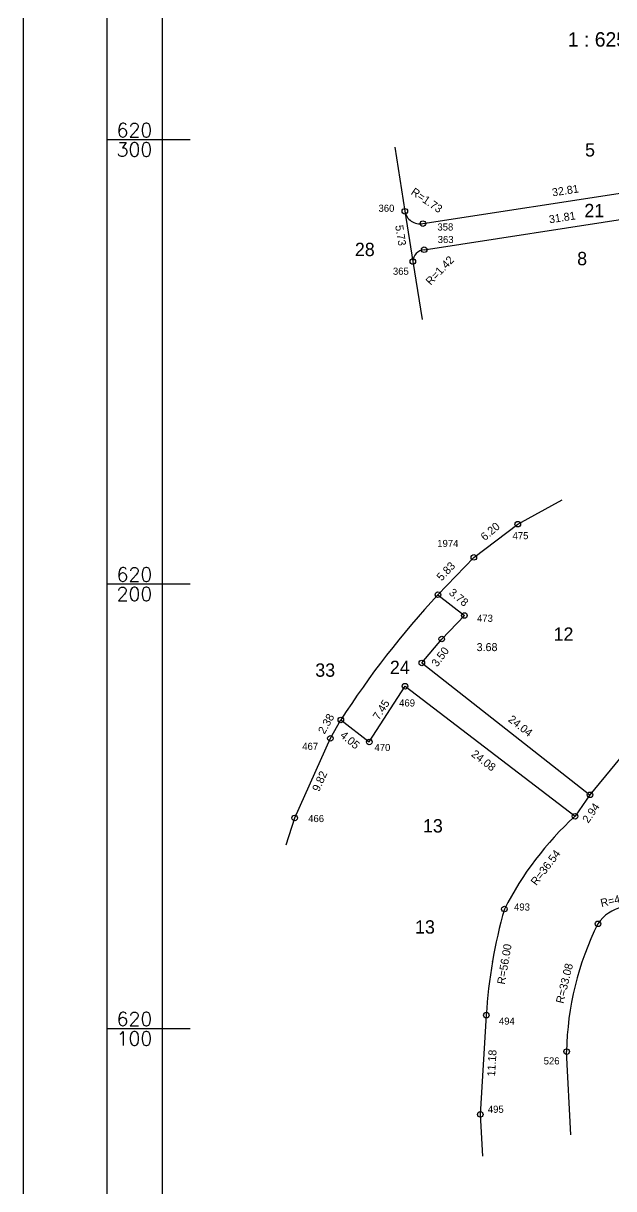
# Model space of a CAD drawing. Extents: x 160399 to 161261, y 619798 to 620526.
# Drawn here: x 160398.8 to 160531.5, y 620064 to 620326.2 of the extents above; entities that cross this region are included whole.
import ezdxf
from ezdxf.enums import TextEntityAlignment as Align

# ---------------------------------------------------------------- set-up
doc = ezdxf.new("R2010")
doc.units = 0
doc.header["$LTSCALE"] = 0.375
doc.header["$MEASUREMENT"] = 0
doc.layers.get('0').update_dxf_attribs({"linetype": 'CONTINUOUS'})
for name, color, linetype in [('DRWP002', 2, 'CONTINUOUS'), ('DRWP007', 7, 'CONTINUOUS'), ('DRWS012', 2, 'CONTINUOUS'), ('DRWT003', 2, 'CONTINUOUS'), ('DRWT004', 2, 'CONTINUOUS'), ('PCLP004', 7, 'CONTINUOUS'), ('PCLS007', 4, 'CONTINUOUS'), ('PCLS012', 4, 'CONTINUOUS'), ('SRVS007', 2, 'CONTINUOUS'), ('UD_PCLS008', 11, 'CONTINUOUS')]:
    doc.layers.add(name, color=color, linetype=linetype)
doc.styles.add('HEBTXT', font='hebtxt')
doc.styles.add('MD-2010', font='hebtxt.shx', dxfattribs={"height": 2.5})
doc.styles.add('ME-2510', font='txt.shx', dxfattribs={"height": 3.125})

# ---------------------------------------------------------------- blocks, each defined once
blk = doc.blocks.new('PCLS008')
at = {"style": 'HEBTXT', "flags": 1}
blk.add_attdef('CAPTION', text='', height=1.5, dxfattribs=at).set_placement((-0.17, -14.19), align=Align.CENTER)
blk = doc.blocks.new('SRVS007')
blk.add_circle((0, 0), 0.5)
at = {"style": 'HEBTXT'}
blk.add_attdef('NAME', text='', height=1.8, dxfattribs=at).set_placement((-0.01, -3), align=Align.CENTER)
for tag, flags, p in [('HEIGHT', 1, (0, -8, 0)), ('KIND', 1, (0, -6.04, 0)), ('SOURCE-CODE', 9, (0, -9.96, 0)), ('MARK-CODE', 9, (0, -11.92, 0))]:
    blk.add_attdef(tag, text='', height=1.8, dxfattribs=dict(at, flags=flags)).set_placement(p, align=Align.CENTER)
blk = doc.blocks.new('PCLS007')
blk.add_circle((0, 0), 0.00313)

msp = doc.modelspace()

# ---------------------------------------------------------------- hatches: boundary and pattern name
at = {"layer": 'DRWS012'}
h = msp.add_hatch(dxfattribs=at)
h.set_pattern_fill('U', color=256, scale=100, style=0, double=1, pattern_type=0)
h.set_pattern_definition([(0, (0, 0), (0, 100), []), (90, (0, 0), (-100, 6e-15), [])])
h.paths.add_polyline_path([(160417.5, 619857.5), (161242.5, 619857.5), (161242.5, 620482.5), (160417.5, 620482.5)])
h.paths.add_polyline_path([(160436.25, 619876.25), (161223.75, 619876.25), (161223.75, 620463.75), (160436.25, 620463.75)], flags=16)

# ---------------------------------------------------------------- linework, layer by layer
at = {"layer": 'DRWP002'}
for points in [[(160417.5, 619857.5), (161242.5, 619857.5), (161242.5, 620482.5), (160417.5, 620482.5)], [(160430, 619870), (161230, 619870), (161230, 620470), (160430, 620470)]]:
    msp.add_lwpolyline(points, close=True, dxfattribs=at)
at = {"layer": 'DRWP007'}
msp.add_lwpolyline([(160398.75, 619813.75), (161261.25, 619813.75), (161261.25, 620526.25), (160398.75, 620526.25)], close=True, dxfattribs=at)
at = {"layer": 'PCLP004'}
for p, q in [((160482.28, 620298.35), (160484.57, 620283.93)), ((160488.63, 620281.15), (160553.48, 620291.19)), ((160484.57, 620283.93), (160486.37, 620272.61)), ((160488.91, 620275.27), (160551.79, 620284.93)), ((160486.37, 620272.61), (160488.49, 620259.56)), ((160500.09, 620206.04), (160509.97, 620213.52)), ((160492.01, 620197.64), (160500.09, 620206.04)), ((160492.01, 620197.64), (160497.97, 620192.98)), ((160488.39, 620182.3), (160526.21, 620152.62)), ((160476.57, 620164.52), (160484.61, 620177.06)), ((160484.61, 620177.06), (160522.85, 620147.8)), ((160542.49, 620172.54), (160526.21, 620152.62)), ((160467.83, 620165.34), (160470.17, 620169.48)), ((160470.17, 620169.48), (160476.57, 620164.52)), ((160459.79, 620147.42), (160467.83, 620165.34)), ((160526.21, 620152.62), (160522.85, 620147.8)), ((160457.87, 620141.37), (160459.79, 620147.42)), ((160502.89, 620103.04), (160501.53, 620080.72)), ((160521.88, 620076.12), (160520.95, 620094.86)), ((160501.53, 620080.72), (160502.03, 620071.29))]:
    msp.add_line(p, q, dxfattribs=at)
at = {"layer": 'PCLP004', "flags": 128}
for points in [[(160509.97, 620213.52), (160519.99, 620219)], [(160488.39, 620182.3), (160492.87, 620187.68), (160497.97, 620192.98)]]:
    msp.add_lwpolyline(points, dxfattribs=at)
at = {"layer": 'PCLP004'}
for centre, radius, start, end in [((160487.98, 620284.56), 3.46, 190.3574, 280.8414), ((160489.2, 620272.45), 2.84, 95.9471, 176.6968), ((160642.53, 620058.35), 205.09, 137.2198, 147.1882), ((160572.13, 620093.84), 73.08, 132.4061, 153.0853), ((160614.68, 620096.23), 112, 164.0956, 176.5132), ((160535.45, 620118.62), 8.96, 60.0458, 146.2101), ((160587.1, 620093.85), 66.16, 153.2745, 179.1225)]:
    msp.add_arc(centre, radius, start, end, dxfattribs=at)

# ---------------------------------------------------------------- block references
at = {"layer": 'PCLS007'}
ref = msp.add_blockref('PCLS007', (160521.05, 620286.17, 1000), dxfattribs=dict(at, xscale=1.25, yscale=1.25, zscale=1.25, rotation=8.793985884522616))
ref.add_attrib('FRONT-LEN', '32.81', dxfattribs={"layer": '0', "height": 1.8, "rotation": 8.794, "style": 'HEBTXT'}).set_placement((160520.81, 620287.71), align=Align.CENTER)
ref = msp.add_blockref('PCLS007', (160520.35, 620280.1), dxfattribs=dict(at, xscale=1.25, yscale=1.25, zscale=1.25, rotation=8.733864401539204))
ref.add_attrib('FRONT-LEN', '31.81', dxfattribs={"layer": '0', "height": 1.8, "rotation": 8.7339, "style": 'HEBTXT'}).set_placement((160520.11, 620281.65), align=Align.CENTER)
ref = msp.add_blockref('PCLS007', (160485.47, 620278.27), dxfattribs=dict(at, xscale=1.25, yscale=1.25, zscale=1.25, rotation=279.0341646455213))
ref.add_attrib('FRONT-LEN', '5.73', dxfattribs={"layer": '0', "height": 1.8, "rotation": 279.0342, "style": 'HEBTXT'}).set_placement((160482.76, 620278.35), align=Align.CENTER)
ref = msp.add_blockref('PCLS007', (160505.35, 620210.03), dxfattribs=dict(at, xscale=1.25, yscale=1.25, zscale=1.25, rotation=40.62586369448934))
ref.add_attrib('FRONT-LEN', '6.20', dxfattribs={"layer": '0', "height": 1.8, "rotation": 40.6259, "style": 'HEBTXT'}).set_placement((160504.34, 620211.21), align=Align.CENTER)
ref = msp.add_blockref('PCLS007', (160496.05, 620201.84), dxfattribs=dict(at, xscale=1.25, yscale=1.25, zscale=1.25, rotation=46.11308118144121))
ref.add_attrib('FRONT-LEN', '5.83', dxfattribs={"layer": '0', "height": 1.8, "rotation": 46.1131, "style": 'HEBTXT'}).set_placement((160494.44, 620202.3), align=Align.CENTER)
ref = msp.add_blockref('PCLS007', (160494.99, 620195.31), dxfattribs=dict(at, xscale=1.25, yscale=1.25, zscale=1.25, rotation=282.1787726682876))
ref.add_attrib('FRONT-LEN', '3.78', dxfattribs={"layer": '0', "height": 1.8, "rotation": 320.1999, "style": 'HEBTXT'}).set_placement((160496.13, 620196.36), align=Align.CENTER)
ref = msp.add_blockref('PCLS007', (160495.42, 620190.33), dxfattribs=dict(at, xscale=1.25, yscale=1.25, zscale=1.25, rotation=46.10282874767581))
ref.add_attrib('FRONT-LEN', '3.68', dxfattribs={"layer": '0', "height": 1.8, "style": 'HEBTXT'}).set_placement((160503.06, 620184.96), align=Align.CENTER)
ref = msp.add_blockref('PCLS007', (160490.63, 620184.99), dxfattribs=dict(at, xscale=1.25, yscale=1.25, zscale=1.25, rotation=103.4154729233518))
ref.add_attrib('FRONT-LEN', '3.50', dxfattribs={"layer": '0', "height": 1.8, "rotation": 53.2024, "style": 'HEBTXT'}).set_placement((160493.23, 620183.15), align=Align.CENTER)
ref = msp.add_blockref('PCLS007', (160480.59, 620170.79), dxfattribs=dict(at, xscale=1.25, yscale=1.25, zscale=1.25, rotation=57.33410546484312))
ref.add_attrib('FRONT-LEN', '7.45', dxfattribs={"layer": '0', "height": 1.8, "rotation": 57.3341, "style": 'HEBTXT'}).set_placement((160479.99, 620171.3), align=Align.CENTER)
ref = msp.add_blockref('PCLS007', (160469, 620167.41), dxfattribs=dict(at, xscale=1.25, yscale=1.25, zscale=1.25, rotation=60.52082751385376))
ref.add_attrib('FRONT-LEN', '2.38', dxfattribs={"layer": '0', "height": 1.8, "rotation": 60.5208, "style": 'HEBTXT'}).set_placement((160467.64, 620168.18), align=Align.CENTER)
ref = msp.add_blockref('PCLS007', (160507.3, 620167.46), dxfattribs=dict(at, xscale=1.25, yscale=1.25, zscale=1.25, rotation=321.8760546232837))
ref.add_attrib('FRONT-LEN', '24.04', dxfattribs={"layer": '0', "height": 1.8, "rotation": 321.8761, "style": 'HEBTXT'}).set_placement((160510.03, 620167.43), align=Align.CENTER)
ref = msp.add_blockref('PCLS007', (160473.37, 620167), dxfattribs=dict(at, xscale=1.25, yscale=1.25, zscale=1.25, rotation=282.6083291666797))
ref.add_attrib('FRONT-LEN', '4.05', dxfattribs={"layer": '0', "height": 1.8, "rotation": 320.3829, "style": 'HEBTXT'}).set_placement((160471.67, 620164.26), align=Align.CENTER)
ref = msp.add_blockref('PCLS007', (160503.73, 620162.43), dxfattribs=dict(at, xscale=1.25, yscale=1.25, zscale=1.25, rotation=322.5778181013198))
ref.add_attrib('FRONT-LEN', '24.08', dxfattribs={"layer": '0', "height": 1.8, "rotation": 322.5778, "style": 'HEBTXT'}).set_placement((160501.75, 620159.64), align=Align.CENTER)
ref = msp.add_blockref('PCLS007', (160463.81, 620156.38), dxfattribs=dict(at, xscale=1.25, yscale=1.25, zscale=1.25, rotation=65.83687101947162))
ref.add_attrib('FRONT-LEN', '9.82', dxfattribs={"layer": '0', "height": 1.8, "rotation": 65.8369, "style": 'HEBTXT'}).set_placement((160466.23, 620155.33), align=Align.CENTER)
ref = msp.add_blockref('PCLS007', (160524.53, 620150.21), dxfattribs=dict(at, xscale=1.25, yscale=1.25, zscale=1.25, rotation=55.11870772383101))
ref.add_attrib('FRONT-LEN', '2.94', dxfattribs={"layer": '0', "height": 1.8, "rotation": 55.1187, "style": 'HEBTXT'}).set_placement((160527.16, 620148.04), align=Align.CENTER)
ref = msp.add_blockref('PCLS007', (160502.21, 620091.88), dxfattribs=dict(at, xscale=1.25, yscale=1.25, zscale=1.25, rotation=86.51320139547437))
ref.add_attrib('FRONT-LEN', '11.18', dxfattribs={"layer": '0', "height": 1.8, "rotation": 86.5132, "style": 'HEBTXT'}).set_placement((160505.03, 620092.22), align=Align.CENTER)
at = {"layer": 'PCLS012'}
ref = msp.add_blockref('PCLS007', (160486.02, 620281.7), dxfattribs=dict(at, xscale=1.25, yscale=1.25, zscale=1.25, rotation=325.6000295552427))
ref.add_attrib('FRONT-LEN', 'R=1.73', dxfattribs={"layer": '0', "height": 1.8, "rotation": 325.6, "style": 'HEBTXT'}).set_placement((160489, 620285.65), align=Align.CENTER)
ref = msp.add_blockref('PCLS007', (160487.15, 620274.41), dxfattribs=dict(at, xscale=1.25, yscale=1.25, zscale=1.25, rotation=46.31757062452198))
ref.add_attrib('FRONT-LEN', 'R=1.42', dxfattribs={"layer": '0', "height": 1.8, "rotation": 46.3176, "style": 'HEBTXT'}).set_placement((160493.08, 620269.98), align=Align.CENTER)
ref = msp.add_blockref('PCLS007', (160513.96, 620138.08), dxfattribs=dict(at, xscale=1.25, yscale=1.25, zscale=1.25, rotation=52.74595439597889))
ref.add_attrib('FRONT-LEN', 'R=36.54', dxfattribs={"layer": '0', "height": 1.8, "rotation": 52.746, "style": 'HEBTXT'}).set_placement((160516.93, 620135.72), align=Align.CENTER)
ref = msp.add_blockref('PCLS007', (160533.42, 620127.34), dxfattribs=dict(at, xscale=1.25, yscale=1.25, zscale=1.25, rotation=13.12681977372606))
ref.add_attrib('FRONT-LEN', 'R=4.48', dxfattribs={"layer": '0', "height": 1.8, "rotation": 13.1268, "style": 'HEBTXT'}).set_placement((160532.61, 620128.25), align=Align.CENTER)
ref = msp.add_blockref('PCLS007', (160504.28, 620115.09), dxfattribs=dict(at, xscale=1.25, yscale=1.25, zscale=1.25, rotation=80.30431041463663))
ref.add_attrib('FRONT-LEN', 'R=56.00', dxfattribs={"layer": '0', "height": 1.8, "rotation": 80.3043, "style": 'HEBTXT'}).set_placement((160507.83, 620114.39), align=Align.CENTER)
ref = msp.add_blockref('PCLS007', (160522.85, 620109.63), dxfattribs=dict(at, xscale=1.25, yscale=1.25, zscale=1.25, rotation=76.19853549794311))
ref.add_attrib('FRONT-LEN', 'R=33.08', dxfattribs={"layer": '0', "height": 1.8, "rotation": 76.1985, "style": 'HEBTXT'}).set_placement((160521.33, 620110), align=Align.CENTER)
at = {"layer": 'SRVS007'}
ref = msp.add_blockref('SRVS007', (160484.57, 620283.93, 1000), dxfattribs=dict(at, xscale=1.25, yscale=1.25, zscale=1.25))
ref.add_attrib('NAME', '360', dxfattribs={"layer": '0', "height": 1.6, "style": 'HEBTXT'}).set_placement((160480.43, 620283.8), align=Align.CENTER)
ref = msp.add_blockref('SRVS007', (160488.63, 620281.15, 1000), dxfattribs=dict(at, xscale=1.25, yscale=1.25, zscale=1.25))
ref.add_attrib('NAME', '358', dxfattribs={"layer": '0', "height": 1.6, "style": 'HEBTXT'}).set_placement((160493.68, 620279.59), align=Align.CENTER)
ref = msp.add_blockref('SRVS007', (160488.91, 620275.27, 1000), dxfattribs=dict(at, xscale=1.25, yscale=1.25, zscale=1.25))
ref.add_attrib('NAME', '363', dxfattribs={"layer": '0', "height": 1.6, "style": 'HEBTXT'}).set_placement((160493.74, 620276.77), align=Align.CENTER)
ref = msp.add_blockref('SRVS007', (160486.37, 620272.61, 1000), dxfattribs=dict(at, xscale=1.25, yscale=1.25, zscale=1.25))
ref.add_attrib('NAME', '365', dxfattribs={"layer": '0', "height": 1.6, "style": 'HEBTXT'}).set_placement((160483.67, 620269.63), align=Align.CENTER)
ref = msp.add_blockref('SRVS007', (160509.97, 620213.52, 2000), dxfattribs=dict(at, xscale=1.25, yscale=1.25, zscale=1.25))
ref.add_attrib('NAME', '475', dxfattribs={"layer": '0', "height": 1.6, "style": 'HEBTXT'}).set_placement((160510.58, 620210.14), align=Align.CENTER)
ref = msp.add_blockref('SRVS007', (160500.09, 620206.04, 2000), dxfattribs=dict(at, xscale=1.25, yscale=1.25, zscale=1.25))
ref.add_attrib('NAME', '1974', dxfattribs={"layer": '0', "height": 1.6, "style": 'HEBTXT'}).set_placement((160494.24, 620208.38), align=Align.CENTER)
at = {"layer": 'SRVS007', "xscale": 1.25, "yscale": 1.25, "zscale": 1.25}
for p in [(160492.01, 620197.64, 2000), (160492.87, 620187.68, 2000), (160488.39, 620182.3, 2000), (160470.17, 620169.48, 2000), (160526.21, 620152.62, 2000), (160522.85, 620147.8, 2000), (160528.01, 620123.6, 2000)]:
    msp.add_blockref('SRVS007', p, dxfattribs=at)
at = {"layer": 'SRVS007'}
ref = msp.add_blockref('SRVS007', (160497.97, 620192.98, 2000), dxfattribs=dict(at, xscale=1.25, yscale=1.25, zscale=1.25))
ref.add_attrib('NAME', '473', dxfattribs={"layer": '0', "height": 1.6, "style": 'HEBTXT'}).set_placement((160502.59, 620191.55), align=Align.CENTER)
ref = msp.add_blockref('SRVS007', (160484.61, 620177.06, 2000), dxfattribs=dict(at, xscale=1.25, yscale=1.25, zscale=1.25))
ref.add_attrib('NAME', '469', dxfattribs={"layer": '0', "height": 1.6, "style": 'HEBTXT'}).set_placement((160485.07, 620172.5), align=Align.CENTER)
ref = msp.add_blockref('SRVS007', (160467.83, 620165.34, 2000), dxfattribs=dict(at, xscale=1.25, yscale=1.25, zscale=1.25))
ref.add_attrib('NAME', '467', dxfattribs={"layer": '0', "height": 1.6, "style": 'HEBTXT'}).set_placement((160463.28, 620162.74), align=Align.CENTER)
ref = msp.add_blockref('SRVS007', (160476.57, 620164.52, 2000), dxfattribs=dict(at, xscale=1.25, yscale=1.25, zscale=1.25))
ref.add_attrib('NAME', '470', dxfattribs={"layer": '0', "height": 1.6, "style": 'HEBTXT'}).set_placement((160479.52, 620162.48), align=Align.CENTER)
ref = msp.add_blockref('SRVS007', (160459.79, 620147.42, 2000), dxfattribs=dict(at, xscale=1.25, yscale=1.25, zscale=1.25))
ref.add_attrib('NAME', '466', dxfattribs={"layer": '0', "height": 1.6, "style": 'HEBTXT'}).set_placement((160464.61, 620146.49), align=Align.CENTER)
ref = msp.add_blockref('SRVS007', (160506.97, 620126.92, 2000), dxfattribs=dict(at, xscale=1.25, yscale=1.25, zscale=1.25))
ref.add_attrib('NAME', '493', dxfattribs={"layer": '0', "height": 1.6, "style": 'HEBTXT'}).set_placement((160510.92, 620126.59), align=Align.CENTER)
ref = msp.add_blockref('SRVS007', (160502.89, 620103.04, 2000), dxfattribs=dict(at, xscale=1.25, yscale=1.25, zscale=1.25))
ref.add_attrib('NAME', '494', dxfattribs={"layer": '0', "height": 1.6, "style": 'HEBTXT'}).set_placement((160507.51, 620100.92), align=Align.CENTER)
ref = msp.add_blockref('SRVS007', (160520.95, 620094.86, 2000), dxfattribs=dict(at, xscale=1.25, yscale=1.25, zscale=1.25))
ref.add_attrib('NAME', '526', dxfattribs={"layer": '0', "height": 1.6, "style": 'HEBTXT'}).set_placement((160517.58, 620091.96), align=Align.CENTER)
ref = msp.add_blockref('SRVS007', (160501.53, 620080.72, 2000), dxfattribs=dict(at, xscale=1.25, yscale=1.25, zscale=1.25))
ref.add_attrib('NAME', '495', dxfattribs={"layer": '0', "height": 1.6, "style": 'HEBTXT'}).set_placement((160505.02, 620081.08), align=Align.CENTER)
at = {"layer": 'UD_PCLS008'}
ref = msp.add_blockref('PCLS008', (160526.22, 620296.87, 10), dxfattribs=dict(at, xscale=1.25, yscale=1.25, zscale=1.25))
ref.add_attrib('PARCEL', '5', dxfattribs={"layer": '0', "height": 3, "style": 'HEBTXT'}).set_placement((160526.22, 620297.74), align=Align.MIDDLE_CENTER)
ref = msp.add_blockref('PCLS008', (160527.18, 620283.2, 42), dxfattribs=dict(at, xscale=1.25, yscale=1.25, zscale=1.25))
ref.add_attrib('PARCEL', '21', dxfattribs={"layer": '0', "height": 3, "style": 'HEBTXT'}).set_placement((160527.18, 620284.08), align=Align.MIDDLE_CENTER)
ref = msp.add_blockref('PCLS008', (160475.56, 620274.46, 56), dxfattribs=dict(at, xscale=1.25, yscale=1.25, zscale=1.25))
ref.add_attrib('PARCEL', '28', dxfattribs={"layer": '0', "height": 3, "style": 'HEBTXT'}).set_placement((160475.56, 620275.33), align=Align.MIDDLE_CENTER)
ref = msp.add_blockref('PCLS008', (160524.44, 620272.4, 16), dxfattribs=dict(at, xscale=1.25, yscale=1.25, zscale=1.25))
ref.add_attrib('PARCEL', '8', dxfattribs={"layer": '0', "height": 3, "style": 'HEBTXT'}).set_placement((160524.44, 620273.28), align=Align.MIDDLE_CENTER)
ref = msp.add_blockref('PCLS008', (160520.26, 620187.91, 24), dxfattribs=dict(at, xscale=1.25, yscale=1.25, zscale=1.25))
ref.add_attrib('PARCEL', '12', dxfattribs={"layer": '0', "height": 3, "style": 'HEBTXT'}).set_placement((160520.26, 620188.78), align=Align.MIDDLE_CENTER)
ref = msp.add_blockref('PCLS008', (160466.65, 620179.81, 66), dxfattribs=dict(at, xscale=1.25, yscale=1.25, zscale=1.25))
ref.add_attrib('PARCEL', '33', dxfattribs={"layer": '0', "height": 3, "style": 'HEBTXT'}).set_placement((160466.65, 620180.69), align=Align.MIDDLE_CENTER)
ref = msp.add_blockref('PCLS008', (160487.01, 620175.09, 48), dxfattribs=dict(at, xscale=1.25, yscale=1.25, zscale=1.25))
ref.add_attrib('PARCEL', '24', dxfattribs={"layer": '0', "height": 3, "style": 'HEBTXT'}).set_placement((160483.43, 620181.29), align=Align.MIDDLE_CENTER)
ref = msp.add_blockref('PCLS008', (160490.87, 620144.78, 26), dxfattribs=dict(at, xscale=1.25, yscale=1.25, zscale=1.25))
ref.add_attrib('PARCEL', '13', dxfattribs={"layer": '0', "height": 3, "style": 'HEBTXT'}).set_placement((160490.87, 620145.65), align=Align.MIDDLE_CENTER)
ref = msp.add_blockref('PCLS008', (160489.1, 620122.02, 26), dxfattribs=dict(at, xscale=1.25, yscale=1.25, zscale=1.25))
ref.add_attrib('PARCEL', '13', dxfattribs={"layer": '0', "height": 3, "style": 'HEBTXT'}).set_placement((160489.1, 620122.9), align=Align.MIDDLE_CENTER)

# ---------------------------------------------------------------- texts
at = {"layer": 'DRWT003', "style": 'MD-2010'}
msp.add_text('1 : 625 „ƒ‰ „—', height=3.25, dxfattribs=at).set_placement((160521.25, 620320.96))
at = {"layer": 'DRWT004', "style": 'ME-2510'}
for s, p in [('620', (160423.75, 620302.19)), ('300', (160423.75, 620297.81)), ('620', (160423.75, 620202.19)), ('200', (160423.75, 620197.81)), ('620', (160423.75, 620102.19)), ('100', (160423.75, 620097.81))]:
    msp.add_text(s, height=3.125, dxfattribs=at).set_placement(p, align=Align.MIDDLE)

doc.saveas('drawing.dxf')
